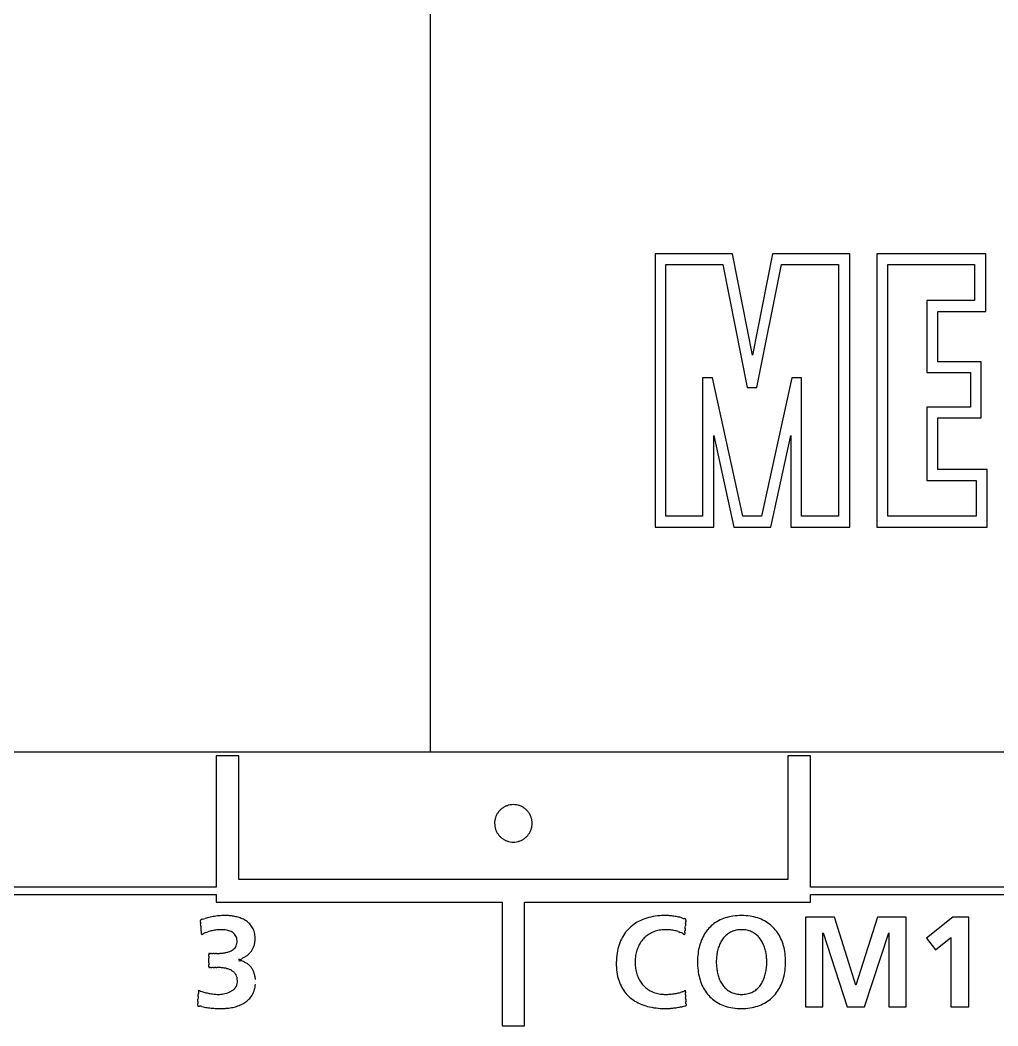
# Model space of a CAD drawing. Header units: millimetres. Extents: x -11 to 5160, y -11 to 2043.
# Drawn here: x 4496.8 to 4503.35, y 1648.46 to 1655.2 of the extents above; entities that cross this region are included whole.
import ezdxf

# ---------------------------------------------------------------- set-up
doc = ezdxf.new("R2010")
doc.units = ezdxf.units.MM

msp = doc.modelspace()

# ---------------------------------------------------------------- linework, layer by layer
at = {"color": 7, "linetype": 'Continuous'}
for p, q in [((4499.5498, 1676.1281), (4499.5498, 1650.2934)), ((4501.5743, 1653.6325), (4501.0583, 1653.6325)), ((4501.0583, 1653.6325), (4501.0583, 1651.8012)), ((4501.5757, 1653.6318), (4501.5743, 1653.6325)), ((4501.709, 1652.9527), (4501.5757, 1653.6318)), ((4501.8444, 1653.6329), (4501.709, 1652.9527)), ((4502.3615, 1653.6329), (4501.8444, 1653.6329)), ((4502.3615, 1651.8012), (4502.3615, 1653.6329)), ((4503.2726, 1653.6325), (4502.544, 1653.6329)), ((4502.544, 1653.6329), (4502.544, 1651.8012)), ((4503.2726, 1653.2471), (4503.2726, 1653.6325)), ((4501.1303, 1651.8736), (4501.1303, 1653.5608)), ((4501.1303, 1653.5608), (4501.5109, 1653.5608)), ((4501.5109, 1653.5608), (4501.6747, 1652.7366)), ((4501.7402, 1652.7373), (4501.9036, 1653.5608)), ((4501.9036, 1653.5608), (4502.2853, 1653.5601)), ((4502.2853, 1653.5601), (4502.2853, 1651.8736)), ((4502.6177, 1653.5601), (4503.1985, 1653.5608)), ((4502.6177, 1651.8736), (4502.6177, 1653.5601)), ((4503.1985, 1653.5608), (4503.1985, 1653.3198)), ((4503.1985, 1653.3198), (4502.8792, 1653.3198)), ((4502.8792, 1653.3198), (4502.8792, 1652.8374)), ((4502.9523, 1652.9094), (4502.9523, 1653.2471)), ((4502.9523, 1653.2471), (4503.2726, 1653.2471)), ((4503.2428, 1652.9094), (4502.9523, 1652.9094)), ((4503.2428, 1652.533), (4503.2428, 1652.9094)), ((4502.8792, 1652.8374), (4503.1705, 1652.8374)), ((4503.1705, 1652.8374), (4503.1698, 1652.837)), ((4503.1698, 1652.837), (4503.1698, 1652.6053)), ((4501.4416, 1652.801), (4501.3758, 1652.801)), ((4501.3758, 1652.801), (4501.3758, 1651.8736)), ((4501.6456, 1651.8736), (4501.4416, 1652.801)), ((4501.9743, 1652.801), (4501.77, 1651.8736)), ((4502.039, 1652.801), (4501.9743, 1652.801)), ((4502.039, 1651.8736), (4502.039, 1652.801)), ((4501.6747, 1652.7366), (4501.7402, 1652.7373)), ((4503.1698, 1652.6053), (4502.8792, 1652.6053)), ((4502.8792, 1652.6053), (4502.8792, 1652.1146)), ((4502.9523, 1652.5323), (4502.954, 1652.533)), ((4502.9523, 1652.187), (4502.9523, 1652.5323)), ((4502.954, 1652.533), (4503.2428, 1652.533)), ((4501.452, 1651.8012), (4501.452, 1652.4142)), ((4501.452, 1652.4142), (4501.5854, 1651.8012)), ((4501.8337, 1651.8012), (4501.9674, 1652.4142)), ((4501.9674, 1652.4142), (4501.9674, 1651.8012)), ((4503.2823, 1652.1863), (4502.9523, 1652.187)), ((4503.2816, 1651.8012), (4503.2823, 1652.1863)), ((4502.8792, 1652.1146), (4503.2079, 1652.1146)), ((4503.2079, 1652.1146), (4503.2079, 1651.8736)), ((4501.3758, 1651.8736), (4501.1303, 1651.8736)), ((4501.77, 1651.8736), (4501.6456, 1651.8736)), ((4502.2853, 1651.8736), (4502.039, 1651.8736)), ((4503.2079, 1651.8736), (4502.6177, 1651.8736)), ((4501.0583, 1651.8012), (4501.452, 1651.8012)), ((4501.5854, 1651.8012), (4501.8337, 1651.8012)), ((4501.9674, 1651.8012), (4502.3615, 1651.8012)), ((4502.544, 1651.8012), (4503.2816, 1651.8012)), ((4518.6494, 1650.2934), (4483.4911, 1650.2934)), ((4498.2681, 1650.2684), (4498.1173, 1650.2684)), ((4498.1173, 1650.2684), (4498.1173, 1649.389)), ((4498.2681, 1649.4392), (4498.2681, 1650.2684)), ((4502.098, 1650.2684), (4501.9472, 1650.2684)), ((4501.9472, 1650.2684), (4501.9472, 1649.4392)), ((4502.098, 1649.389), (4502.098, 1650.2684)), ((4498.1173, 1649.389), (4494.388, 1649.389)), ((4501.9472, 1649.4392), (4498.2681, 1649.4392)), ((4505.8273, 1649.389), (4502.098, 1649.389)), ((4496.3028, 1649.3388), (4498.1173, 1649.3388)), ((4498.1173, 1649.3388), (4498.1173, 1649.2885)), ((4502.098, 1649.2885), (4502.098, 1649.3388)), ((4502.098, 1649.3388), (4503.9124, 1649.3388)), ((4498.1173, 1649.2885), (4500.0323, 1649.2885)), ((4500.0323, 1649.2885), (4500.0323, 1648.4591)), ((4500.1831, 1648.4591), (4500.1831, 1649.2885)), ((4500.1831, 1649.2885), (4502.098, 1649.2885)), ((4502.2586, 1649.1881), (4502.0652, 1649.1881)), ((4502.0652, 1649.1881), (4502.0652, 1648.5857)), ((4502.4019, 1648.7315), (4502.2586, 1649.1881)), ((4502.5468, 1649.1881), (4502.4036, 1648.7315)), ((4502.7401, 1649.1881), (4502.5468, 1649.1881)), ((4502.7401, 1648.5857), (4502.7401, 1649.1881)), ((4503.0528, 1649.1881), (4502.8767, 1649.0466)), ((4503.1599, 1649.1881), (4503.0528, 1649.1881)), ((4503.1599, 1648.5857), (4503.1599, 1649.1881)), ((4502.1809, 1649.0811), (4502.1826, 1649.0828)), ((4502.1809, 1648.5857), (4502.1809, 1649.0811)), ((4502.1826, 1649.0828), (4502.3449, 1648.5857)), ((4502.4606, 1648.5857), (4502.6228, 1649.0828)), ((4502.6228, 1649.0828), (4502.6245, 1649.0828)), ((4502.6245, 1649.0828), (4502.6245, 1648.5857)), ((4502.8767, 1649.0466), (4502.9372, 1648.968)), ((4502.9372, 1648.968), (4503.039, 1649.051)), ((4503.039, 1649.051), (4503.039, 1648.5857)), ((4498.0679, 1648.9447), (4498.0675, 1648.9436)), ((4498.0675, 1648.8508), (4498.0679, 1648.8498)), ((4502.4036, 1648.7315), (4502.4019, 1648.7315)), ((4497.9985, 1648.6979), (4497.9977, 1648.6852)), ((4501.2652, 1648.5943), (4501.265, 1648.5977)), ((4502.0652, 1648.5857), (4502.1809, 1648.5857)), ((4502.3449, 1648.5857), (4502.4606, 1648.5857)), ((4502.6245, 1648.5857), (4502.7401, 1648.5857)), ((4503.039, 1648.5857), (4503.1599, 1648.5857)), ((4500.0323, 1648.4591), (4500.1831, 1648.4591))]:
    msp.add_line(p, q, dxfattribs=at)
for centre, radius, start, end in [((4500.1082, 1649.8155), 0.1265, 123.38358, 132.59446), ((4500.1078, 1649.8161), 0.1258, 114.06037, 123.38116), ((4500.1075, 1649.8168), 0.125, 104.55428, 114.05393), ((4500.1077, 1649.8161), 0.1258, 94.88215, 104.52997), ((4500.1078, 1649.8147), 0.1272, 85.1133, 94.8867), ((4500.1079, 1649.8157), 0.1261, 75.4908, 85.12849), ((4500.1081, 1649.8168), 0.125, 65.95776, 75.46481), ((4500.1079, 1649.8163), 0.1256, 56.61526, 65.95085), ((4500.1075, 1649.8158), 0.1262, 47.38368, 56.61209), ((4500.1062, 1649.8168), 0.1241, 160.5505, 170.20358), ((4500.1066, 1649.8166), 0.1246, 151.0838, 160.53818), ((4500.1076, 1649.816), 0.1257, 141.79098, 151.07788), ((4500.1082, 1649.8155), 0.1265, 132.59373, 141.79049), ((4500.1075, 1649.8158), 0.1262, 38.17281, 47.38371), ((4500.1081, 1649.8162), 0.1255, 28.87725, 38.17211), ((4500.1089, 1649.8167), 0.1246, 19.42143, 28.87039), ((4500.1092, 1649.8168), 0.1242, 9.76772, 19.41016), ((4500.108, 1649.8165), 0.126, 170.2341, 180.00782), ((4500.1087, 1649.8164), 0.1266, 179.97254, 189.74171), ((4500.107, 1649.8162), 0.125, 189.75911, 199.38103), ((4500.1085, 1649.8161), 0.125, 340.65519, 350.27248), ((4500.1072, 1649.8165), 0.1263, 359.99161, 9.73947), ((4500.1062, 1649.8165), 0.1272, 350.29633, 0.01631), ((4500.107, 1649.8162), 0.125, 199.39702, 208.84715), ((4500.1078, 1649.8167), 0.1259, 208.8527, 218.14433), ((4500.1083, 1649.817), 0.1265, 218.14558, 227.35516), ((4500.1082, 1649.817), 0.1263, 227.35488, 236.58161), ((4500.1076, 1649.8167), 0.1261, 303.42272, 312.66698), ((4500.1075, 1649.8168), 0.1262, 312.66745, 321.89107), ((4500.1079, 1649.8165), 0.1257, 321.89237, 331.19229), ((4500.1084, 1649.8162), 0.125, 331.19934, 340.64251), ((4500.1078, 1649.8164), 0.1256, 236.58449, 245.92059), ((4500.1075, 1649.8157), 0.1249, 245.92736, 255.43894), ((4500.1076, 1649.8165), 0.1257, 255.46359, 265.11737), ((4500.1078, 1649.818), 0.1272, 265.11219, 274.88781), ((4500.1079, 1649.8168), 0.1261, 274.87198, 284.51563), ((4500.1081, 1649.8157), 0.1249, 284.54196, 294.06095), ((4500.1079, 1649.8162), 0.1255, 294.06818, 303.41909), ((4498.0227, 1649.1577), 0.016, 81.8746, 139.17334), ((4498.0079, 1649.2548), 0.083, 281.87087, 294.10621), ((4498.0949, 1649.0219), 0.1658, 102.41058, 108.66474), ((4498.244, 1648.4335), 0.7728, 102.45983, 103.83045), ((4498.1647, 1648.7797), 0.4176, 99.50342, 102.09187), ((4498.1781, 1648.705), 0.4935, 97.36715, 99.59952), ((4498.1769, 1648.7127), 0.4857, 95.03684, 97.34649), ((4498.179, 1648.6885), 0.51, 92.79462, 95.03191), ((4498.1781, 1648.7151), 0.4834, 90.4404, 92.83926), ((4498.1777, 1648.8305), 0.368, 86.69889, 90.52001), ((4498.1802, 1648.8853), 0.3131, 81.45454, 86.58486), ((4498.185, 1648.914), 0.284, 75.56917, 81.54761), ((4498.1982, 1648.9646), 0.2318, 68.10971, 75.61023), ((4498.2161, 1649.0087), 0.1842, 58.68733, 68.16093), ((4501.103, 1648.8518), 0.3444, 102.48568, 111.93312), ((4501.1218, 1648.7646), 0.4337, 94.35154, 102.41712), ((4501.1255, 1648.7485), 0.4501, 89.02414, 94.6634), ((4501.1262, 1648.8214), 0.3771, 86.85457, 88.93505), ((4501.1255, 1648.8153), 0.3832, 84.64885, 86.80365), ((4501.1227, 1648.7827), 0.416, 82.61423, 84.67855), ((4501.1198, 1648.7619), 0.437, 80.57343, 82.59485), ((4501.1299, 1648.8187), 0.3793, 78.2927, 80.66535), ((4501.0702, 1648.5492), 0.6552, 76.58147, 77.96775), ((4501.19, 1649.0365), 0.1535, 71.95106, 77.87609), ((4501.2705, 1649.2598), 0.084, 246.95334, 257.71368), ((4501.254, 1649.1639), 0.0139, 42.44374, 95.83092), ((4501.2515, 1649.172), 0.0128, 344.76464, 5.51757), ((4501.6108, 1648.9235), 0.272, 107.80806, 118.24389), ((4501.6266, 1648.8722), 0.3257, 98.37363, 107.70033), ((4501.6335, 1648.8361), 0.3624, 89.49322, 98.62524), ((4501.6396, 1648.8463), 0.3522, 81.17116, 90.4657), ((4501.6458, 1648.8781), 0.3198, 71.94742, 81.39406), ((4501.6599, 1648.9228), 0.273, 61.44774, 71.84371), ((4498.0248, 1649.1672), 0.0142, 176.16209, 192.03795), ((4497.917, 1649.1529), 0.0945, 1.30413, 6.89591), ((4498.4446, 1649.1796), 0.4338, 183.24284, 184.95719), ((4496.3289, 1649.0138), 1.6884, 3.84214, 4.3579), ((4501.6676, 1649.3809), 3.6629, 183.9758, 184.22424), ((4496.1725, 1648.9715), 1.8475, 3.86698, 4.33306), ((4498.2349, 1649.0397), 0.1479, 46.89272, 58.69317), ((4498.248, 1649.054), 0.1285, 32.93466, 46.77858), ((4498.2478, 1649.0545), 0.1284, 17.96276, 32.70156), ((4501.0656, 1648.9276), 0.2596, 133.81448, 145.23516), ((4501.069, 1648.9234), 0.2649, 122.49274, 133.71925), ((4501.0842, 1648.8989), 0.2937, 111.94964, 122.41739), ((4503.219, 1648.9381), 1.9676, 174.91336, 175.36885), ((4497.855, 1649.4103), 3.4172, 355.00205, 355.28016), ((4502.6743, 1649.0169), 1.4182, 174.81877, 175.46344), ((4500.9023, 1649.1825), 0.3615, 354.05129, 356.23091), ((4501.3428, 1649.1569), 0.0798, 171.55758, 178.72462), ((4501.5976, 1648.9476), 0.2445, 129.28754, 140.21094), ((4501.6001, 1648.9438), 0.2491, 118.29852, 129.20073), ((4501.6689, 1648.9398), 0.2537, 50.65035, 61.39714), ((4501.6704, 1648.9422), 0.2509, 39.86164, 50.57504), ((4498.4916, 1649.1239), 0.4767, 183.34054, 184.8595), ((4497.9155, 1649.0719), 0.1019, 1.6496, 6.55044), ((4498.031, 1649.0742), 0.0137, 177.30278, 190.89726), ((4498.0189, 1649.087), 0.0155, 264.82601, 324.83484), ((4498.0558, 1649.0386), 0.0463, 102.507, 121.66037), ((4497.8923, 1649.5457), 0.4867, 288.38823, 290.19758), ((4498.1276, 1648.8884), 0.2115, 104.38179, 108.53937), ((4498.1644, 1648.7561), 0.3488, 102.32981, 104.85029), ((4498.1515, 1648.8121), 0.2914, 99.17499, 102.19592), ((4498.1534, 1648.8018), 0.3018, 96.28983, 99.21367), ((4498.1531, 1648.8031), 0.3005, 93.32042, 96.26892), ((4498.1527, 1648.8136), 0.29, 90.28409, 93.35724), ((4498.1528, 1648.8791), 0.2245, 85.93415, 90.394), ((4498.1566, 1648.9335), 0.1699, 80.108, 85.89572), ((4498.163, 1648.9696), 0.1333, 73.09342, 80.16605), ((4498.1721, 1648.9994), 0.1021, 64.31981, 73.12459), ((4498.1816, 1649.0192), 0.0801, 53.55974, 64.32718), ((4498.1892, 1649.0297), 0.0672, 40.91737, 53.48485), ((4498.1919, 1649.0322), 0.0635, 27.20488, 40.7414), ((4498.1861, 1649.0296), 0.0699, 13.83482, 26.99751), ((4498.1685, 1649.0254), 0.088, 2.01894, 13.73558), ((4498.2221, 1649.047), 0.1552, 3.96763, 17.67208), ((4498.1973, 1649.044), 0.1801, 354.48476, 4.3661), ((4501.0807, 1648.9177), 0.2776, 145.32889, 156.31508), ((4501.1171, 1648.9162), 0.1869, 129.87199, 140.3562), ((4501.1144, 1648.9194), 0.1827, 119.0441, 129.82677), ((4501.117, 1648.914), 0.1887, 108.25343, 118.97149), ((4501.1209, 1648.9024), 0.2009, 97.6995, 108.25843), ((4501.1263, 1648.8549), 0.2487, 89.57862, 97.469), ((4501.127, 1648.7603), 0.3433, 87.4751, 89.81116), ((4501.1283, 1648.777), 0.3265, 85.12274, 87.57194), ((4501.1324, 1648.8274), 0.276, 82.17447, 85.08078), ((4501.1373, 1648.8618), 0.2412, 78.85305, 82.21042), ((4501.133, 1648.8433), 0.2603, 75.54427, 78.70934), ((4501.1571, 1648.9317), 0.1686, 70.99129, 76.00228), ((4501.5851, 1650.0795), 1.0564, 249.32312, 250.14984), ((4501.2154, 1649.0417), 0.0455, 55.8766, 76.00986), ((4501.2551, 1649.0885), 0.0169, 212.60087, 271.81489), ((4501.241, 1649.0745), 0.0149, 348.66384, 1.61836), ((4501.3666, 1649.07), 0.1107, 172.80501, 177.4772), ((4500.7411, 1649.1343), 0.518, 354.41534, 355.86686), ((4501.6371, 1648.923), 0.2912, 150.75827, 160.35537), ((4501.6087, 1648.9387), 0.2588, 140.27972, 150.71492), ((4501.6503, 1648.9393), 0.1727, 138.3484, 148.52597), ((4501.6337, 1648.9539), 0.1506, 126.74418, 138.30361), ((4501.6284, 1648.9606), 0.142, 114.16805, 126.63436), ((4501.6311, 1648.9536), 0.1496, 101.52465, 114.0194), ((4501.6361, 1648.9274), 0.1762, 89.78453, 101.41486), ((4501.6374, 1648.9273), 0.1764, 78.58873, 90.21904), ((4501.6424, 1648.9535), 0.1496, 65.98826, 78.48137), ((4501.6452, 1648.9607), 0.142, 53.36724, 65.83883), ((4501.6399, 1648.954), 0.1505, 41.6905, 53.25706), ((4501.6233, 1648.9394), 0.1726, 31.46153, 41.64532), ((4501.6597, 1648.9336), 0.2647, 29.54655, 39.80356), ((4501.6339, 1648.9192), 0.2942, 19.99226, 29.50903), ((4498.1742, 1649.0451), 0.0926, 297.25645, 307.92883), ((4498.1869, 1649.0287), 0.0719, 307.96047, 320.73217), ((4498.1942, 1649.0225), 0.0623, 320.90115, 335.10945), ((4498.1943, 1649.0222), 0.0621, 335.30429, 349.79534), ((4498.1776, 1649.0246), 0.079, 350.23857, 2.80958), ((4498.2513, 1649.0332), 0.1248, 326.41405, 335.9756), ((4498.2455, 1649.0356), 0.1311, 336.06356, 345.68283), ((4498.2223, 1649.0412), 0.1549, 345.79015, 354.63049), ((4501.1947, 1648.8834), 0.397, 166.53799, 175.32417), ((4501.119, 1648.9011), 0.3193, 156.36001, 166.46967), ((4501.1633, 1648.8922), 0.2394, 159.80522, 168.63226), ((4501.142, 1648.9), 0.2167, 150.40211, 159.80389), ((4501.1262, 1648.9089), 0.1985, 140.38957, 150.38366), ((4501.754, 1648.8929), 0.4123, 169.01722, 176.59956), ((4501.6836, 1648.9064), 0.3406, 160.36382, 168.99729), ((4501.7557, 1648.8952), 0.2877, 164.71918, 171.29458), ((4501.7158, 1648.9063), 0.2463, 157.23832, 164.74907), ((4501.6787, 1648.9219), 0.206, 148.52223, 157.26344), ((4501.5949, 1648.922), 0.2059, 22.72064, 31.46514), ((4501.5577, 1648.9063), 0.2462, 15.23523, 22.74575), ((4501.5177, 1648.8953), 0.2878, 8.69338, 15.26517), ((4501.5929, 1648.9044), 0.3378, 11.30692, 19.98367), ((4498.0884, 1648.9405), 0.0211, 171.37758, 188.62242), ((4497.9568, 1648.9319), 0.1109, 357.1949, 2.8051), ((4498.5571, 1648.9195), 0.4896, 179.18865, 180.81135), ((4495.3764, 1648.9049), 2.6911, 359.83637, 0.16363), ((4498.0696, 1648.9413), 0.00372, 63.28467, 116.71533), ((4498.0743, 1648.9643), 0.0198, 261.1995, 278.8005), ((4498.0813, 1648.8579), 0.0869, 87.38695, 92.61305), ((4498.0897, 1649.2936), 0.349, 269.26996, 270.73004), ((4498.0986, 1647.6256), 1.319, 89.80472, 90.19528), ((4498.1072, 1653.2573), 4.3126, 269.94545, 270.05455), ((4498.1146, 1643.0461), 5.8985, 89.96815, 90.03185), ((4498.1199, 1650.6664), 1.7218, 269.93303, 270.06697), ((4498.1218, 1649.3886), 0.444, 270.01918, 271.26234), ((4498.125, 1649.239), 0.2943, 271.27253, 276.13589), ((4498.1321, 1649.176), 0.2309, 276.06511, 281.74588), ((4498.1444, 1649.1174), 0.171, 281.71297, 288.69626), ((4498.1591, 1649.0742), 0.1255, 288.64645, 297.28746), ((4498.2721, 1648.8954), 0.00819, 76.01084, 147.55158), ((4498.2668, 1648.9446), 0.0419, 279.95552, 309.30914), ((4498.7312, 1648.1632), 0.8676, 118.92947, 120.30467), ((4498.2415, 1649.037), 0.1342, 301.43122, 310.15762), ((4498.2298, 1649.0537), 0.1546, 309.476, 316.96256), ((4498.25, 1649.0342), 0.1265, 317.20162, 326.38814), ((4501.2426, 1648.8775), 0.4453, 175.07145, 183.4655), ((4501.1918, 1648.8865), 0.2684, 168.65203, 176.87182), ((4501.81, 1648.8886), 0.4684, 176.47771, 183.49509), ((4501.8253, 1648.8882), 0.3577, 177.23374, 182.67424), ((4501.7896, 1648.8898), 0.322, 171.26263, 177.21629), ((4501.4836, 1648.8899), 0.3223, 2.7788, 8.72528), ((4501.4476, 1648.8882), 0.3583, 357.33028, 2.76174), ((4501.5322, 1648.8924), 0.3996, 3.53281, 11.28633), ((4501.4847, 1648.8886), 0.4473, 356.38546, 3.64082), ((4498.0867, 1648.8539), 0.0194, 170.59319, 189.40681), ((4495.7523, 1648.8895), 2.3152, 359.8098, 0.1902), ((4498.5146, 1648.8749), 0.4471, 179.11155, 180.88845), ((4497.9661, 1648.8625), 0.1016, 356.93782, 3.06218), ((4498.0697, 1648.8533), 0.00394, 243.18817, 296.81183), ((4498.0747, 1648.829), 0.021, 81.1592, 98.8408), ((4498.0822, 1648.9415), 0.0919, 267.3747, 272.6253), ((4498.0911, 1648.4806), 0.3692, 89.26655, 90.73345), ((4498.1006, 1650.2455), 1.3958, 269.80388, 270.19612), ((4498.1097, 1644.2625), 4.5873, 89.9455, 90.0545), ((4498.1176, 1655.3009), 6.4512, 269.96906, 270.03094), ((4498.1232, 1646.9351), 1.9146, 89.936, 90.064), ((4498.1252, 1648.3867), 0.4631, 88.84314, 89.98655), ((4498.1288, 1648.5604), 0.2894, 84.10334, 88.85192), ((4498.1366, 1648.6335), 0.2158, 78.25193, 84.18179), ((4498.1492, 1648.6935), 0.1545, 70.62304, 78.29033), ((4498.1632, 1648.7329), 0.1127, 60.90813, 70.6612), ((4498.2719, 1648.904), 0.00893, 221.8709, 298.85429), ((4498.2778, 1648.8596), 0.0367, 55.01828, 92.50425), ((4498.0556, 1648.3697), 0.574, 62.72144, 64.92903), ((4498.27, 1648.7963), 0.0967, 47.174, 59.77691), ((4498.2516, 1648.7741), 0.1255, 38.37519, 47.91746), ((4498.2527, 1648.7757), 0.1236, 28.37368, 38.10777), ((4501.1648, 1648.8717), 0.3673, 183.28434, 192.70084), ((4501.207, 1648.8852), 0.2836, 176.76764, 184.75409), ((4501.183, 1648.8828), 0.2595, 184.67012, 193.01491), ((4501.7643, 1648.8847), 0.4225, 183.34524, 190.77536), ((4501.8214, 1648.8873), 0.3538, 182.54762, 188.08357), ((4501.7706, 1648.88), 0.3025, 188.06694, 194.42553), ((4501.5027, 1648.8799), 0.3027, 345.58995, 351.94488), ((4501.4517, 1648.8872), 0.3542, 351.92828, 357.45718), ((4501.5226, 1648.8852), 0.4093, 348.91734, 356.52106), ((4498.1759, 1648.7558), 0.0865, 48.91453, 60.8858), ((4498.1836, 1648.765), 0.0745, 35.18485, 48.75473), ((4498.1837, 1648.7654), 0.0742, 20.97203, 34.9938), ((4498.1656, 1648.7591), 0.0933, 8.44823, 20.57457), ((4498.1643, 1648.7574), 0.0949, 356.31976, 9.36481), ((4498.238, 1648.7677), 0.1404, 19.65142, 28.40887), ((4498.2211, 1648.7617), 0.1583, 11.61494, 19.63661), ((4498.1961, 1648.7566), 0.1838, 4.41973, 11.60207), ((4501.0912, 1648.8555), 0.2919, 192.77857, 203.59288), ((4501.1521, 1648.8757), 0.2279, 193.03481, 202.12152), ((4501.1305, 1648.867), 0.2046, 202.13127, 211.89831), ((4501.692, 1648.871), 0.349, 190.79563, 199.27789), ((4501.7216, 1648.8672), 0.2518, 194.38969, 201.82308), ((4501.6785, 1648.8498), 0.2054, 201.79793, 210.62743), ((4501.5951, 1648.8498), 0.2053, 329.38525, 338.21796), ((4501.552, 1648.8671), 0.2518, 338.1928, 345.62585), ((4501.5847, 1648.8732), 0.346, 340.36875, 348.89663), ((4498.167, 1648.7812), 0.1028, 301.01438, 311.34061), ((4498.1825, 1648.7637), 0.0794, 311.33095, 324.28497), ((4498.1937, 1648.7555), 0.0655, 324.35298, 339.95793), ((4498.1905, 1648.7559), 0.0686, 340.56273, 356.1895), ((4498.1953, 1648.7515), 0.1845, 343.34633, 356.28607), ((4501.0572, 1648.841), 0.2549, 203.66851, 215.2775), ((4501.1166, 1648.8585), 0.1883, 211.93059, 222.31059), ((4501.1109, 1648.8535), 0.1807, 222.36078, 233.13548), ((4501.112, 1648.8553), 0.1827, 233.19607, 244.04586), ((4501.6435, 1648.8541), 0.2976, 199.28144, 208.74361), ((4501.6129, 1648.8375), 0.2628, 208.7822, 219.13723), ((4501.6476, 1648.8315), 0.1694, 210.62594, 221.04571), ((4501.6307, 1648.817), 0.1471, 221.10784, 232.9845), ((4501.643, 1648.8169), 0.147, 307.01424, 318.89809), ((4501.6261, 1648.8314), 0.1693, 318.96062, 329.38661), ((4501.6554, 1648.8427), 0.2688, 320.76976, 330.94751), ((4501.6275, 1648.858), 0.3006, 330.98057, 340.36493), ((4496.3403, 1648.7426), 1.6575, 355.86199, 356.42014), ((4504.3982, 1648.2156), 6.4177, 176.06575, 176.21638), ((4474.3074, 1650.2618), 23.7427, 356.1218, 356.16033), ((4582.2037, 1642.9985), 84.3978, 176.136509, 176.145623), ((4498.1664, 1649.1193), 0.4536, 248.28446, 250.14264), ((4498.1616, 1649.1057), 0.4391, 250.12263, 252.05385), ((4498.1518, 1649.0754), 0.4073, 252.05903, 254.15277), ((4498.1454, 1649.0529), 0.384, 254.1516, 256.38497), ((4498.1402, 1649.0316), 0.362, 256.38497, 258.76694), ((4498.1369, 1649.0148), 0.3448, 258.76991, 261.28579), ((4498.1339, 1648.9952), 0.3251, 261.2772, 263.96448), ((4498.1339, 1648.9968), 0.3267, 264.00135, 266.69723), ((4498.1313, 1648.9413), 0.2711, 266.5651, 269.84431), ((4498.1311, 1648.8658), 0.1956, 269.84815, 274.8478), ((4498.1312, 1648.8571), 0.1869, 275.03497, 280.71169), ((4498.1307, 1648.8619), 0.1917, 280.58177, 286.33675), ((4498.1381, 1648.8373), 0.1661, 286.29712, 292.99626), ((4498.1507, 1648.8081), 0.1342, 292.92503, 301.08563), ((4498.2186, 1648.7538), 0.1652, 303.10379, 315.05628), ((4498.2309, 1648.7411), 0.1475, 315.1883, 328.7965), ((4498.2273, 1648.7426), 0.1513, 329.01143, 343.11442), ((4501.0482, 1648.8352), 0.2443, 215.39602, 227.14601), ((4501.0574, 1648.8458), 0.2583, 227.24528, 238.40244), ((4501.1178, 1648.8677), 0.1964, 244.11409, 254.63187), ((4501.1241, 1648.8908), 0.2204, 254.6453, 264.62612), ((4501.1286, 1648.9424), 0.2722, 264.70475, 271.1792), ((4501.1275, 1649.0316), 0.3614, 271.05107, 273.57355), ((4501.1247, 1649.0813), 0.4112, 273.52952, 275.7833), ((4501.1232, 1649.0964), 0.4264, 275.78974, 277.96411), ((4501.1288, 1649.0589), 0.3885, 277.91078, 280.26015), ((4501.1193, 1649.1058), 0.4363, 280.38413, 282.40855), ((4501.1706, 1648.8812), 0.2059, 281.90807, 285.98454), ((4501.4065, 1648.1176), 0.5934, 106.26515, 107.58132), ((4501.2335, 1648.723), 0.0365, 280.85286, 300.38071), ((4501.26, 1648.6842), 0.0109, 90.32157, 137.86952), ((4501.2501, 1648.6924), 0.0103, 350.06563, 15.82279), ((4501.325, 1648.689), 0.0648, 178.57632, 187.3121), ((4500.9666, 1648.6588), 0.295, 1.62279, 4.26562), ((4502.4682, 1648.7213), 1.208, 182.56984, 183.31858), ((4496.6053, 1648.4037), 4.6635, 2.84341, 3.04501), ((4518.4631, 1649.5119), 17.2224, 182.91847, 182.96995), ((4501.5998, 1648.8272), 0.2462, 219.20393, 230.12725), ((4501.6008, 1648.8291), 0.2482, 230.21242, 241.21195), ((4501.6258, 1648.811), 0.1394, 233.09727, 245.89219), ((4501.6308, 1648.8238), 0.1531, 246.13572, 258.52374), ((4501.6347, 1648.8395), 0.1693, 258.28579, 270.68902), ((4501.6388, 1648.8397), 0.1695, 269.30879, 281.70952), ((4501.6427, 1648.8238), 0.1532, 281.47009, 293.85705), ((4501.6478, 1648.811), 0.1394, 294.10106, 306.90103), ((4501.6681, 1648.8331), 0.253, 299.08962, 309.93005), ((4501.6681, 1648.8326), 0.2526, 310.00291, 320.71352), ((4498.0047, 1648.5965), 0.0131, 167.00683, 185.2753), ((4498.0018, 1648.6059), 0.0147, 226.28018, 283.38053), ((4497.9052, 1648.6102), 0.0874, 352.9275, 359.35463), ((4498.3946, 1648.589), 0.4026, 175.15985, 177.12228), ((4497.9965, 1648.5162), 0.0759, 70.96249, 83.4847), ((4498.0616, 1648.7539), 0.1708, 256.36808, 262.14869), ((4498.2697, 1650.0008), 1.4349, 260.71476, 261.42259), ((4498.1349, 1649.1307), 0.5544, 261.79156, 263.65838), ((4498.1542, 1649.2927), 0.7176, 263.55559, 265.01103), ((4498.1511, 1649.2598), 0.6845, 265.02899, 266.55407), ((4498.1519, 1649.2732), 0.6979, 266.55341, 268.03441), ((4498.149, 1649.175), 0.5997, 267.99051, 269.6803), ((4498.1486, 1649.0168), 0.4415, 269.62101, 273.52699), ((4498.1527, 1648.9425), 0.3671, 273.59273, 279.04032), ((4498.1611, 1648.8926), 0.3165, 278.96678, 285.37627), ((4498.1777, 1648.8328), 0.2544, 285.33828, 293.27483), ((4498.1985, 1648.7849), 0.2022, 293.23824, 303.08595), ((4501.0771, 1648.8783), 0.2963, 238.45991, 248.51351), ((4501.0991, 1648.9343), 0.3564, 248.51537, 257.32299), ((4501.1191, 1649.0245), 0.4488, 257.35209, 264.80018), ((4501.1257, 1649.0776), 0.5023, 264.59699, 270.58996), ((4501.1265, 1649.0064), 0.4311, 270.58768, 272.5797), ((4501.1261, 1649.0028), 0.4275, 272.65128, 274.67342), ((4501.1206, 1649.0727), 0.4976, 274.65213, 276.39811), ((4501.1142, 1649.1296), 0.5549, 276.40194, 277.97252), ((4501.1039, 1649.2035), 0.6295, 277.96971, 279.35512), ((4501.0898, 1649.289), 0.7162, 279.35484, 280.57038), ((4501.0712, 1649.3889), 0.8178, 280.56786, 281.62766), ((4501.0401, 1649.5393), 0.9714, 281.63289, 282.51851), ((4501.0235, 1649.6158), 1.0497, 282.49654, 283.30752), ((4440.1951, 1645.4722), 61.1498, 2.938127, 2.950291), ((4712.5237, 1659.4675), 211.5381, 182.942999, 182.945418), ((4501.6112, 1648.8486), 0.2704, 241.28603, 251.83632), ((4501.6253, 1648.8925), 0.3165, 251.89068, 261.54533), ((4501.6354, 1648.9603), 0.385, 261.53493, 270.19679), ((4501.6375, 1648.9521), 0.3768, 269.88173, 278.63398), ((4501.6473, 1648.8863), 0.3103, 278.68038, 288.47328), ((4501.6593, 1648.8495), 0.2716, 288.51644, 299.01829)]:
    msp.add_arc(centre, radius, start, end, dxfattribs=at)

doc.saveas('drawing.dxf')
